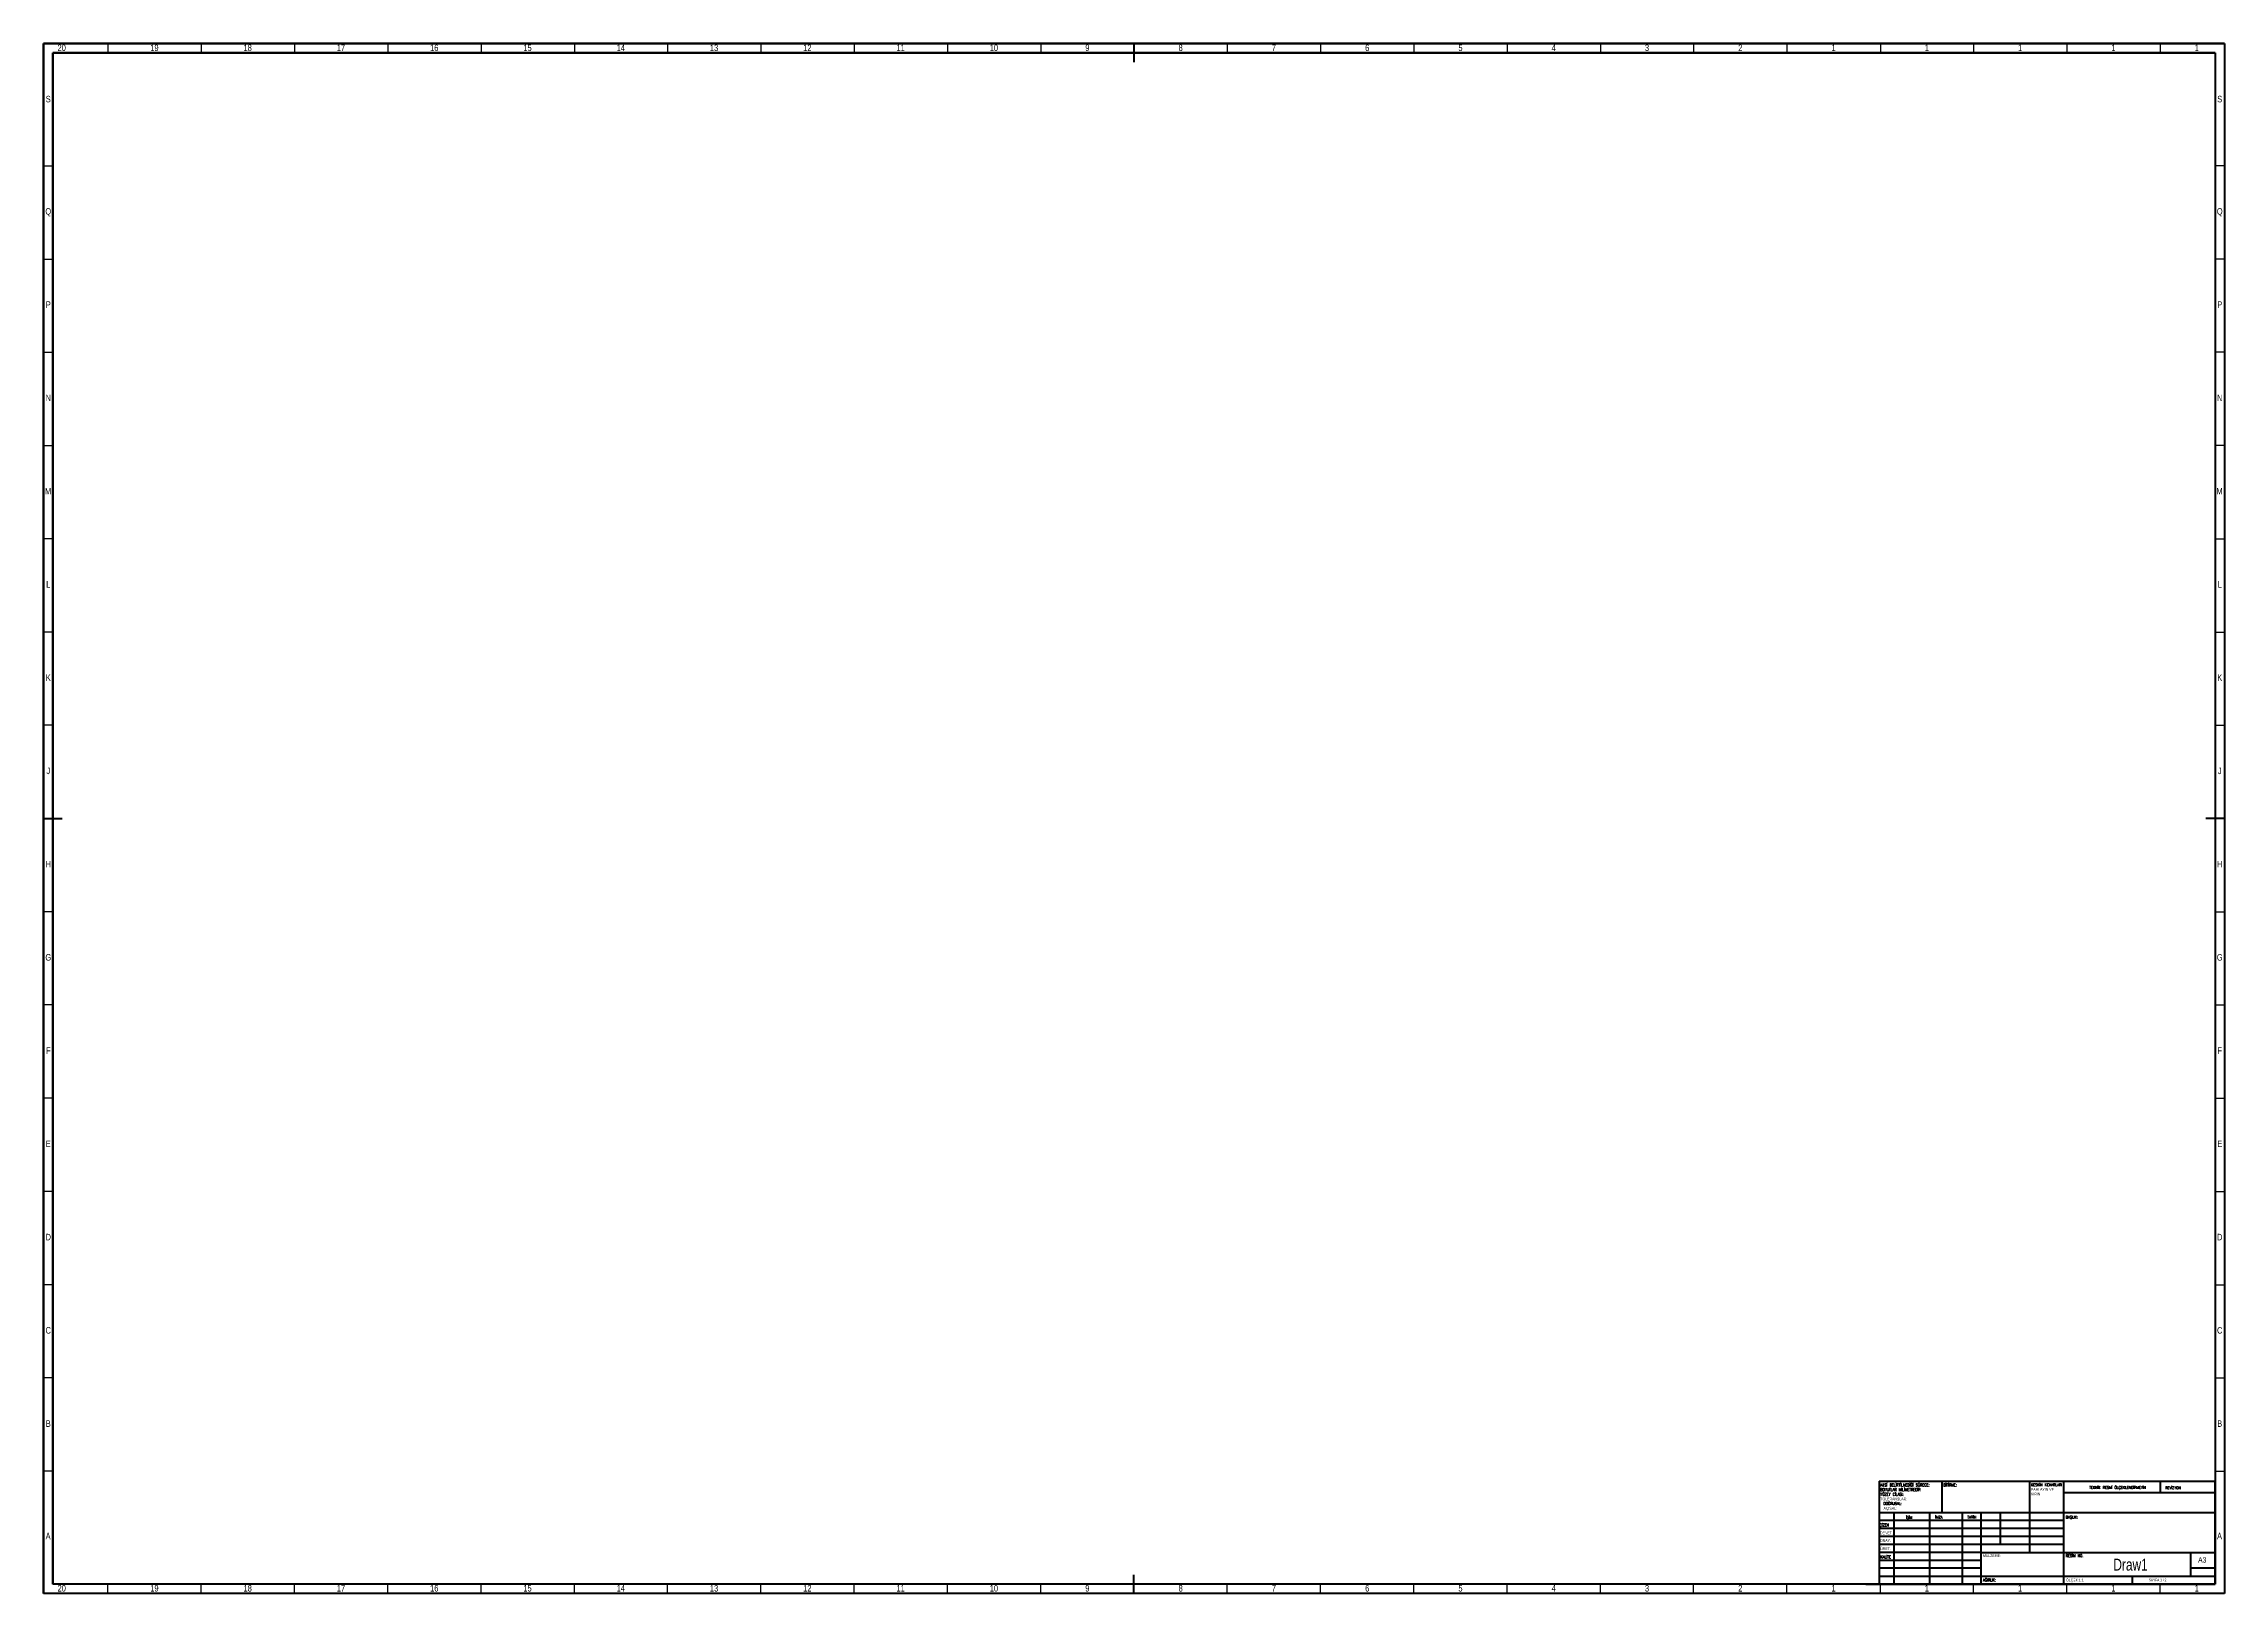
# Model space of a CAD drawing. Header units: millimetres. Extents: x 15 to 1184, y 5 to 836.
import ezdxf

# ---------------------------------------------------------------- set-up
doc = ezdxf.new("R2010")
doc.units = ezdxf.units.MM
doc.styles.add('SLDTEXTSTYLE0', font='TXT', dxfattribs={"width": 0.75})
doc.styles.add('SLDTEXTSTYLE1', font='TXT', dxfattribs={"width": 0.75, "bigfont": 'bigfont'})
doc.styles.add('SLDTEXTSTYLE2', font='TXT', dxfattribs={"width": 0.681818})

# ---------------------------------------------------------------- blocks, each defined once
blk = doc.blocks.new('SW_NOTE_0')
at = {"color": 0, "linetype": 'Continuous', "lineweight": 0, "char_height": 1.5, "attachment_point": 1}
for s, insert, style in [('AKSİ BELİRTİLMEDİĞİ SÜRECE:', (0, 1.9), 'SLDTEXTSTYLE1'), ('YÜZEY CİLASI:', (0, -3.1), 'SLDTEXTSTYLE1'), ('TOLERANSLAR:', (0, -5.6), 'SLDTEXTSTYLE0'), ('BOYUTLAR MİLİMETREDİR', (0, -0.6), 'SLDTEXTSTYLE1'), ('AÇISAL:', (1.7, -10.6), 'SLDTEXTSTYLE0'), ('DOĞRUSAL:', (1.7, -8.1), 'SLDTEXTSTYLE1')]:
    blk.add_mtext(s, dxfattribs=dict(at, insert=insert, style=style))
blk = doc.blocks.new('SW_NOTE_1')
at = {"color": 0, "linetype": 'Continuous', "lineweight": 0, "char_height": 1.5, "attachment_point": 1}
for s, insert, style in [('KESKİN KENARLARI', (0, 1.9), 'SLDTEXTSTYLE1'), ('PAHLAYIN VE', (0, -0.6), 'SLDTEXTSTYLE0'), ('KIRIN', (0, -3.1), 'SLDTEXTSTYLE0')]:
    blk.add_mtext(s, dxfattribs=dict(at, insert=insert, style=style))

msp = doc.modelspace()

# ---------------------------------------------------------------- linework, layer by layer
at = {"color": 7, "linetype": 'Continuous', "lineweight": 60}
for p, q in [((15, 836), (1184, 836)), ((15, 5), (15, 836)), ((15, 836), (15, 5)), ((1184, 836), (15, 836)), ((20, 831), (1179, 831)), ((20, 10), (20, 831)), ((20, 831), (20, 10)), ((1179, 831), (20, 831)), ((599.5, 836), (599.5, 826)), ((599.5, 836), (599.5, 826)), ((1179, 831), (1179, 10)), ((1184, 836), (1184, 5)), ((15, 420.5), (25, 420.5)), ((15, 420.5), (25, 420.5)), ((1184, 420.5), (1174, 420.5)), ((1179, 10), (1179, 65.2)), ((1179, 65.2), (1179, 10)), ((599.5, 5), (599.5, 15)), ((1184, 5), (15, 5)), ((1179, 10), (20, 10)), ((991.8, 10), (1179, 10))]:
    msp.add_line(p, q, dxfattribs=at)
at = {"color": 7, "linetype": 'Continuous', "lineweight": 30}
for p, q in [((49.5, 836), (49.5, 831)), ((99.5, 836), (99.5, 831)), ((149.5, 836), (149.5, 831)), ((199.5, 836), (199.5, 831)), ((249.5, 836), (249.5, 831)), ((299.5, 836), (299.5, 831)), ((349.5, 836), (349.5, 831)), ((399.5, 836), (399.5, 831)), ((449.5, 836), (449.5, 831)), ((499.5, 836), (499.5, 831)), ((549.5, 836), (549.5, 831)), ((649.5, 836), (649.5, 831)), ((699.5, 836), (699.5, 831)), ((749.5, 836), (749.5, 831)), ((799.5, 836), (799.5, 831)), ((849.5, 836), (849.5, 831)), ((899.5, 836), (899.5, 831)), ((949.5, 836), (949.5, 831)), ((999.6, 836), (999.6, 831)), ((1049.5, 836), (1049.5, 831)), ((1099.5, 836), (1099.5, 831)), ((1149.5, 836), (1149.5, 831)), ((15, 770.5), (20, 770.5)), ((1184, 770.5), (1179, 770.5)), ((15, 720.5), (20, 720.5)), ((1184, 720.5), (1179, 720.5)), ((15, 670.5), (20, 670.5)), ((1184, 670.5), (1179, 670.5)), ((15, 620.5), (20, 620.5)), ((1184, 620.5), (1179, 620.5)), ((20, 570.5), (15, 570.5)), ((1179, 570.5), (1184, 570.5)), ((20, 520.5), (15, 520.5)), ((1179, 520.5), (1184, 520.5)), ((20, 470.5), (15, 470.5)), ((1179, 470.5), (1184, 470.5)), ((20, 370.5), (15, 370.5)), ((1179, 370.5), (1184, 370.5)), ((20, 320.5), (15, 320.5)), ((1179, 320.5), (1184, 320.5)), ((20, 270.5), (15, 270.5)), ((1179, 270.5), (1184, 270.5)), ((20, 220.5), (15, 220.5)), ((1179, 220.5), (1184, 220.5)), ((20, 170.5), (15, 170.5)), ((1179, 170.5), (1184, 170.5)), ((20, 120.5), (15, 120.5)), ((1179, 120.5), (1184, 120.5)), ((20, 70.5), (15, 70.5)), ((1179, 70.5), (1184, 70.5)), ((49.5, 5), (49.5, 10)), ((99.5, 5), (99.5, 10)), ((149.5, 5), (149.5, 10)), ((199.5, 5), (199.5, 10)), ((249.5, 5), (249.5, 10)), ((299.5, 5), (299.5, 10)), ((349.5, 5), (349.5, 10)), ((399.5, 5), (399.5, 10)), ((449.5, 5), (449.5, 10)), ((499.5, 5), (499.5, 10)), ((549.5, 5), (549.5, 10)), ((649.5, 5), (649.5, 10)), ((699.5, 5), (699.5, 10)), ((749.5, 5), (749.5, 10)), ((799.5, 5), (799.5, 10)), ((849.5, 5), (849.5, 10)), ((899.5, 5), (899.5, 10)), ((949.5, 5), (949.5, 10)), ((999.6, 5), (999.6, 10)), ((1049.5, 5), (1049.5, 10)), ((1099.5, 5), (1099.5, 10)), ((1149.5, 5), (1149.5, 10))]:
    msp.add_line(p, q, dxfattribs=at)
at = {"color": 7, "linetype": 'Continuous', "lineweight": 40}
for p, q in [((999, 65.2), (1179, 65.2)), ((999, 65.2), (999, 10)), ((1032.8, 48.2), (1032.8, 65.2)), ((1079.6, 65.2), (1079.6, 27)), ((1097.8, 65.2), (1097.8, 10)), ((1179, 58.9), (1097.8, 58.9)), ((1149.8, 58.9), (1149.8, 65.2)), ((1179, 48.2), (999, 48.2)), ((1006.8, 48.2), (1006.8, 10)), ((1026, 48.2), (1026, 10)), ((1043.4, 48.2), (1043.4, 10)), ((1053.6, 10), (1053.6, 48.2)), ((1064, 31.2), (1064, 48.2)), ((1097.8, 44), (999, 44)), ((1097.8, 39.8), (999, 39.8)), ((1097.8, 35.5), (999, 35.5)), ((1097.8, 31.2), (999, 31.2)), ((1053.6, 27), (999, 27)), ((1053.6, 27), (1179, 27)), ((1166, 14.2), (1166, 27)), ((1053.6, 22.7), (999, 22.7)), ((1053.6, 18.5), (999, 18.5)), ((999, 14.2), (1179, 14.2)), ((1134.8, 10), (1134.8, 14.2)), ((1179, 18.5), (1166, 18.5))]:
    msp.add_line(p, q, dxfattribs=at)

# ---------------------------------------------------------------- block references
at = {"color": 7, "linetype": 'Continuous', "lineweight": 0}
for name, p in [('SW_NOTE_0', (999.6, 62)), ('SW_NOTE_1', (1080.3, 62.1))]:
    msp.add_blockref(name, p, dxfattribs=at)

# ---------------------------------------------------------------- texts
for s, insert, char_height, attachment_point, style in [('20', (24.7, 835.5), 3.5, 2, 'SLDTEXTSTYLE0'), ('19', (74.4, 835.5), 3.5, 2, 'SLDTEXTSTYLE0'), ('18', (124.4, 835.5), 3.5, 2, 'SLDTEXTSTYLE0'), ('17', (174.4, 835.5), 3.5, 2, 'SLDTEXTSTYLE0'), ('16', (224.4, 835.5), 3.5, 2, 'SLDTEXTSTYLE0'), ('15', (274.4, 835.5), 3.5, 2, 'SLDTEXTSTYLE0'), ('14', (324.4, 835.5), 3.5, 2, 'SLDTEXTSTYLE0'), ('13', (374.4, 835.5), 3.5, 2, 'SLDTEXTSTYLE0'), ('12', (424.4, 835.5), 3.5, 2, 'SLDTEXTSTYLE0'), ('11', (474.4, 835.5), 3.5, 2, 'SLDTEXTSTYLE0'), ('10', (524.4, 835.5), 3.5, 2, 'SLDTEXTSTYLE0'), ('9', (574.5, 835.5), 3.5, 2, 'SLDTEXTSTYLE0'), ('8', (624.5, 835.5), 3.5, 2, 'SLDTEXTSTYLE0'), ('7', (674.5, 835.5), 3.5, 2, 'SLDTEXTSTYLE0'), ('6', (724.5, 835.5), 3.5, 2, 'SLDTEXTSTYLE0'), ('5', (774.5, 835.5), 3.5, 2, 'SLDTEXTSTYLE0'), ('4', (824.5, 835.5), 3.5, 2, 'SLDTEXTSTYLE0'), ('3', (874.5, 835.5), 3.5, 2, 'SLDTEXTSTYLE0'), ('2', (924.5, 835.5), 3.5, 2, 'SLDTEXTSTYLE0'), ('1', (974.5, 835.5), 3.5, 2, 'SLDTEXTSTYLE0'), ('1', (1024.5, 835.5), 3.5, 2, 'SLDTEXTSTYLE0'), ('1', (1074.5, 835.5), 3.5, 2, 'SLDTEXTSTYLE0'), ('1', (1124.5, 835.5), 3.5, 2, 'SLDTEXTSTYLE0'), ('1', (1169.2, 835.5), 3.5, 2, 'SLDTEXTSTYLE0'), ('S', (17.5, 808), 3.5, 2, 'SLDTEXTSTYLE0'), ('S', (1181.5, 808), 3.5, 2, 'SLDTEXTSTYLE0'), ('Q', (17.5, 747.8), 3.5, 2, 'SLDTEXTSTYLE0'), ('Q', (1181.5, 747.8), 3.5, 2, 'SLDTEXTSTYLE0'), ('P', (17.5, 697.8), 3.5, 2, 'SLDTEXTSTYLE0'), ('P', (1181.5, 697.8), 3.5, 2, 'SLDTEXTSTYLE0'), ('N', (17.5, 647.8), 3.5, 2, 'SLDTEXTSTYLE0'), ('N', (1181.5, 647.8), 3.5, 2, 'SLDTEXTSTYLE0'), ('M', (17.4, 597.8), 3.5, 2, 'SLDTEXTSTYLE0'), ('M', (1181.4, 597.8), 3.5, 2, 'SLDTEXTSTYLE0'), ('L', (17.5, 547.8), 3.5, 2, 'SLDTEXTSTYLE0'), ('L', (1181.5, 547.8), 3.5, 2, 'SLDTEXTSTYLE0'), ('K', (17.5, 497.8), 3.5, 2, 'SLDTEXTSTYLE0'), ('K', (1181.5, 497.8), 3.5, 2, 'SLDTEXTSTYLE0'), ('J', (17.5, 447.8), 3.5, 2, 'SLDTEXTSTYLE0'), ('J', (1181.5, 447.8), 3.5, 2, 'SLDTEXTSTYLE0'), ('H', (17.5, 397.8), 3.5, 2, 'SLDTEXTSTYLE0'), ('H', (1181.5, 397.8), 3.5, 2, 'SLDTEXTSTYLE0'), ('G', (17.5, 347.8), 3.5, 2, 'SLDTEXTSTYLE0'), ('G', (1181.5, 347.8), 3.5, 2, 'SLDTEXTSTYLE0'), ('F', (17.5, 297.8), 3.5, 2, 'SLDTEXTSTYLE0'), ('F', (1181.5, 297.8), 3.5, 2, 'SLDTEXTSTYLE0'), ('E', (17.5, 247.8), 3.5, 2, 'SLDTEXTSTYLE0'), ('E', (1181.5, 247.8), 3.5, 2, 'SLDTEXTSTYLE0'), ('D', (17.5, 197.8), 3.5, 2, 'SLDTEXTSTYLE0'), ('D', (1181.5, 197.8), 3.5, 2, 'SLDTEXTSTYLE0'), ('C', (17.5, 147.8), 3.5, 2, 'SLDTEXTSTYLE0'), ('C', (1181.5, 147.8), 3.5, 2, 'SLDTEXTSTYLE0'), ('B', (17.5, 97.8), 3.5, 2, 'SLDTEXTSTYLE0'), ('B', (1181.5, 97.8), 3.5, 2, 'SLDTEXTSTYLE0'), ('BİTİRME:', (1033.4, 63.9), 1.5, 1, 'SLDTEXTSTYLE1'), ('TEKNİK RESMİ ÖLÇEKLENDİRMEYİN', (1111.6, 62.5), 1.5, 1, 'SLDTEXTSTYLE1'), ('REVİZYON', (1152.3, 62.3), 1.5, 1, 'SLDTEXTSTYLE1'), ('İSİM', (1013.3, 46.5), 1.5, 1, 'SLDTEXTSTYLE1'), ('İMZA', (1029, 46.6), 1.5, 1, 'SLDTEXTSTYLE1'), ('TARİH', (1046.2, 46.6), 1.5, 1, 'SLDTEXTSTYLE1'), ('A', (17.4, 37.5), 3.5, 2, 'SLDTEXTSTYLE0'), ('ÇİZEN', (999.2, 42.4), 1.5, 1, 'SLDTEXTSTYLE1'), ('DENET.', (999.4, 38.2), 1.5, 1, 'SLDTEXTSTYLE0'), ('BAŞLIK:', (1099, 46.6), 1.5, 1, 'SLDTEXTSTYLE1'), ('A', (1181.4, 37.5), 3.5, 2, 'SLDTEXTSTYLE0'), ('ONAY.', (999.4, 34.1), 1.5, 1, 'SLDTEXTSTYLE0'), ('ÜRET.', (999.5, 29.7), 1.5, 1, 'SLDTEXTSTYLE0'), ('KALİTE', (999.7, 25.3), 1.5, 1, 'SLDTEXTSTYLE1'), ('MALZEME:', (1054.6, 26), 1.5, 1, 'SLDTEXTSTYLE0'), ('RESİM NO.', (1099, 26), 1.5, 1, 'SLDTEXTSTYLE1'), ('Draw1', (1133.7, 23.6), 6.35, 2, 'SLDTEXTSTYLE0'), ('A3', (1169.9, 24.4), 2.91, 1, 'SLDTEXTSTYLE0'), ('AĞIRLIK:', (1054.6, 12.9), 1.5, 1, 'SLDTEXTSTYLE1'), ('ÖLÇEK:1:1', (1099.1, 12.9), 1.5, 1, 'SLDTEXTSTYLE0'), ('SAYFA 1 / 2', (1143.5, 12.9), 1.5, 1, 'SLDTEXTSTYLE2'), ('20', (24.7, 9.5), 3.5, 2, 'SLDTEXTSTYLE0'), ('19', (74.4, 9.5), 3.5, 2, 'SLDTEXTSTYLE0'), ('18', (124.4, 9.5), 3.5, 2, 'SLDTEXTSTYLE0'), ('17', (174.4, 9.5), 3.5, 2, 'SLDTEXTSTYLE0'), ('16', (224.4, 9.5), 3.5, 2, 'SLDTEXTSTYLE0'), ('15', (274.4, 9.5), 3.5, 2, 'SLDTEXTSTYLE0'), ('14', (324.4, 9.5), 3.5, 2, 'SLDTEXTSTYLE0'), ('13', (374.4, 9.5), 3.5, 2, 'SLDTEXTSTYLE0'), ('12', (424.4, 9.5), 3.5, 2, 'SLDTEXTSTYLE0'), ('11', (474.4, 9.5), 3.5, 2, 'SLDTEXTSTYLE0'), ('10', (524.4, 9.5), 3.5, 2, 'SLDTEXTSTYLE0'), ('9', (574.5, 9.5), 3.5, 2, 'SLDTEXTSTYLE0'), ('8', (624.5, 9.5), 3.5, 2, 'SLDTEXTSTYLE0'), ('7', (674.5, 9.5), 3.5, 2, 'SLDTEXTSTYLE0'), ('6', (724.5, 9.5), 3.5, 2, 'SLDTEXTSTYLE0'), ('5', (774.5, 9.5), 3.5, 2, 'SLDTEXTSTYLE0'), ('4', (824.5, 9.5), 3.5, 2, 'SLDTEXTSTYLE0'), ('3', (874.5, 9.5), 3.5, 2, 'SLDTEXTSTYLE0'), ('2', (924.5, 9.5), 3.5, 2, 'SLDTEXTSTYLE0'), ('1', (974.5, 9.5), 3.5, 2, 'SLDTEXTSTYLE0'), ('1', (1024.5, 9.5), 3.5, 2, 'SLDTEXTSTYLE0'), ('1', (1074.5, 9.5), 3.5, 2, 'SLDTEXTSTYLE0'), ('1', (1124.5, 9.5), 3.5, 2, 'SLDTEXTSTYLE0'), ('1', (1169.2, 9.5), 3.5, 2, 'SLDTEXTSTYLE0')]:
    msp.add_mtext(s, dxfattribs=dict(at, insert=insert, char_height=char_height, attachment_point=attachment_point, style=style))

doc.saveas('drawing.dxf')
